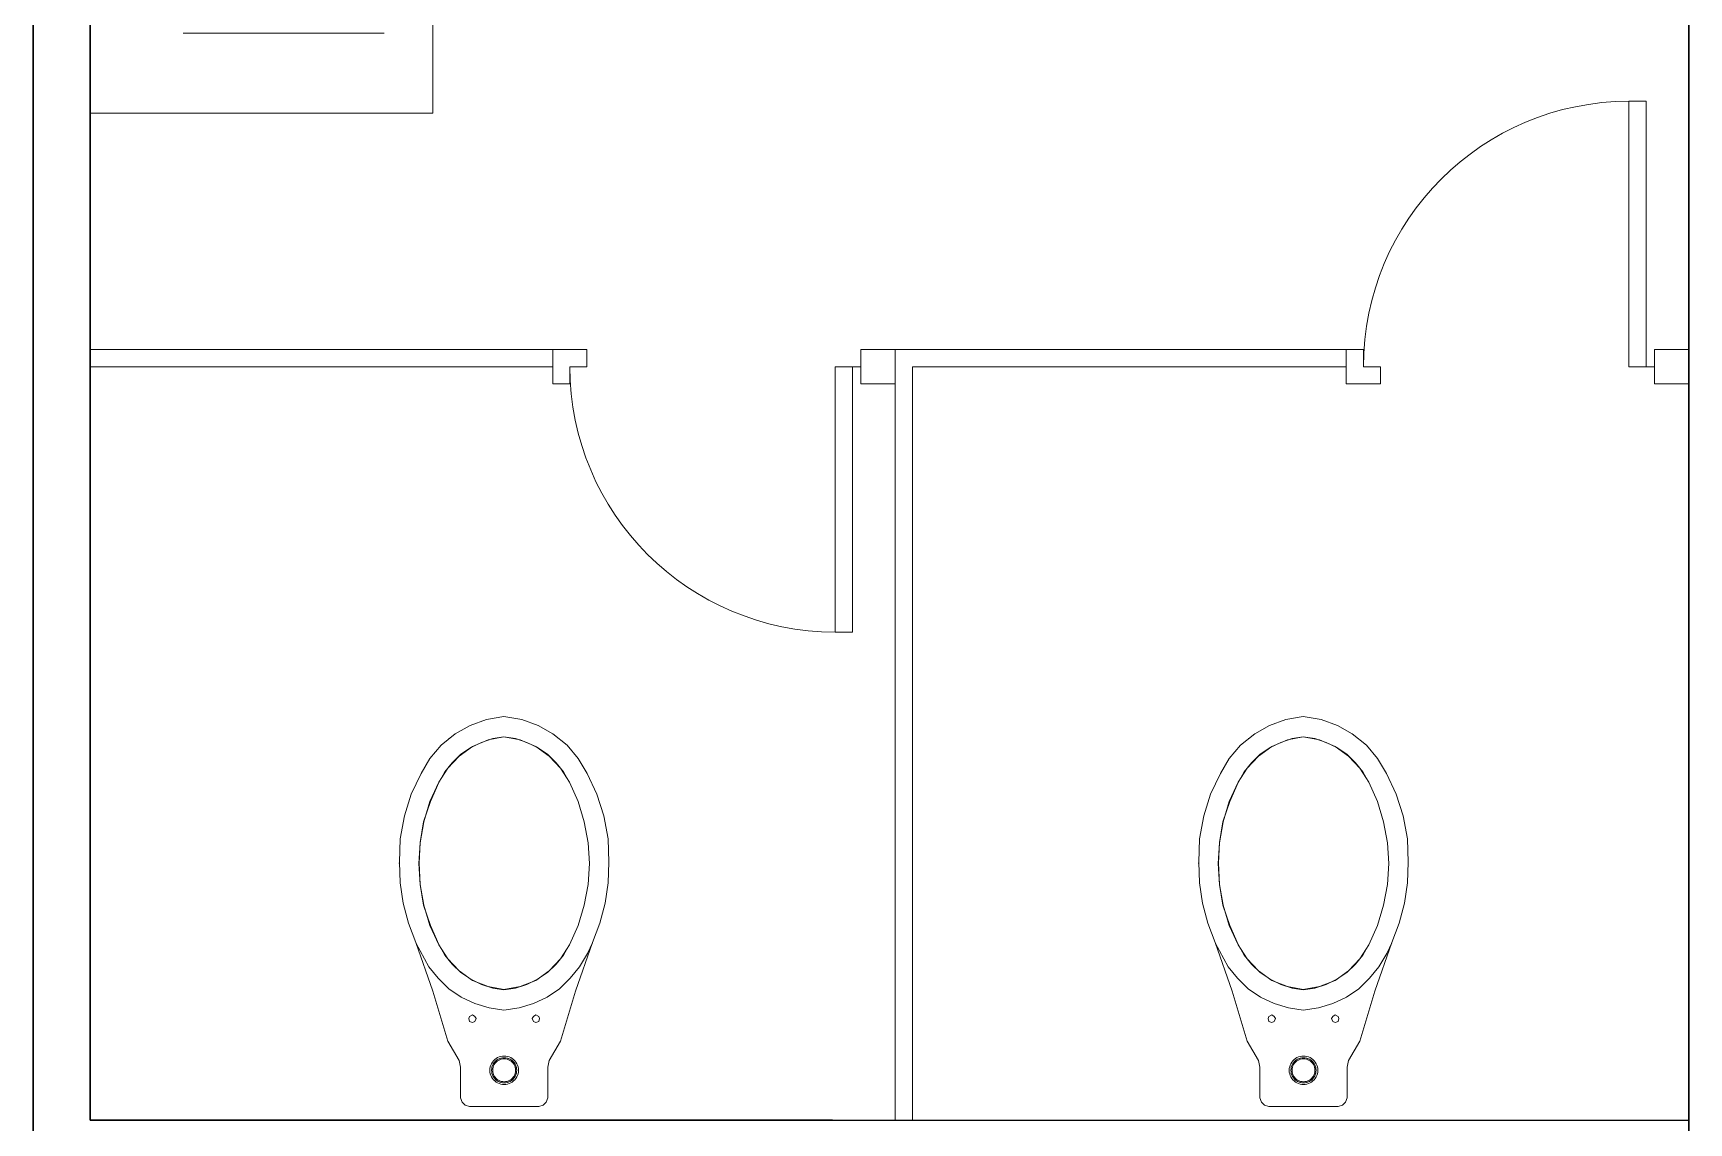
# Model space of a CAD drawing. Header units: inches. Extents: x 32 to 51.7, y 18.3 to 41.9.
# Drawn here: x 35.223 to 38.123, y 25.666 to 27.575 of the extents above; entities that cross this region are included whole.
import ezdxf

# ---------------------------------------------------------------- set-up
doc = ezdxf.new("R2010")
doc.units = ezdxf.units.IN
doc.header["$MEASUREMENT"] = 0
doc.layers.add('8', color=5, linetype='Continuous')
doc.layers.add('9', color=20, linetype='Continuous')
for name, color, linetype, lineweight in [('DOOR WINDOW 1 100', 251, 'Continuous', 15), ('FURNITURE F 1 100', 253, 'Continuous', 13), ('WALL 1 100', 250, 'Continuous', 30)]:
    doc.layers.add(name, color=color, linetype=linetype, lineweight=lineweight)

# ---------------------------------------------------------------- blocks, each defined once
blk = doc.blocks.new('PTA')
at = {"layer": 'DOOR WINDOW 1 100'}
for p, q in [((0.125, 0.825), (0.125, 0.05)), ((0.175, 0.825), (0.125, 0.825)), ((0.175, 0.825), (0.175, 0.05)), ((0.1, 0.05), (0.175, 0.05))]:
    blk.add_line(p, q, dxfattribs=at)
for points in [[(0, 0.1), (0, 0), (0.1, 0), (0.1, 0.1)], [(1, 0.1), (0.95, 0.1), (0.95, 0.05), (0.9, 0.05), (0.9, 0), (1, 0)]]:
    blk.add_lwpolyline(points, close=True, dxfattribs=at)
blk.add_arc((0.175, 0.05), 0.775, 0, 90, dxfattribs=at)

msp = doc.modelspace()

# ---------------------------------------------------------------- linework, layer by layer
at = {"layer": '8', "color": 148, "linetype": 'Continuous'}
msp.add_line((36.6231, 25.6709), (38.1231, 25.6709), dxfattribs=at)
at = {"layer": 'FURNITURE F 1 100'}
for p, q in [((35.9231, 29.1959), (35.9231, 27.4352)), ((35.4861, 27.5754), (35.8381, 27.5754)), ((35.3231, 27.4352), (35.9231, 27.4352)), ((35.3231, 27.0209), (36.0331, 27.0209)), ((36.1331, 27.0209), (36.1331, 26.9909)), ((36.7331, 27.0209), (37.4231, 27.0209)), ((36.7331, 25.6709), (36.7331, 27.0209)), ((35.3231, 26.9909), (36.0331, 26.9909)), ((36.7631, 26.9909), (37.4231, 26.9909)), ((36.7631, 25.6709), (36.7631, 26.9909)), ((35.9626, 26.3477), (35.9887, 26.362)), ((36.0174, 26.3725), (35.9887, 26.362)), ((36.0174, 26.3725), (36.0475, 26.3777)), ((36.0475, 26.3777), (36.0788, 26.3725)), ((36.1075, 26.362), (36.0788, 26.3725)), ((36.1075, 26.362), (36.1336, 26.3477)), ((37.3887, 26.362), (37.3626, 26.3477)), ((37.3887, 26.362), (37.4174, 26.3725)), ((37.4174, 26.3725), (37.4475, 26.3777)), ((37.4788, 26.3725), (37.4475, 26.3777)), ((37.4788, 26.3725), (37.5075, 26.362)), ((37.5336, 26.3477), (37.5075, 26.362)), ((35.9626, 26.3477), (35.9378, 26.328)), ((35.9513, 26.3392), (35.9519, 26.3392)), ((35.9897, 26.3235), (36.0083, 26.3323)), ((36.0201, 26.3372), (35.9926, 26.3254)), ((36.0083, 26.3323), (36.028, 26.3392)), ((36.0475, 26.3424), (36.0201, 26.3372)), ((36.028, 26.3392), (36.0476, 26.3421)), ((36.028, 26.3392), (36.0305, 26.3392)), ((36.0762, 26.3372), (36.0475, 26.3424)), ((36.0476, 26.3421), (36.0682, 26.3392)), ((36.0653, 26.3392), (36.0682, 26.3392)), ((36.0682, 26.3392), (36.0879, 26.3323)), ((36.0762, 26.3372), (36.1036, 26.3254)), ((36.0879, 26.3323), (36.1066, 26.3235)), ((36.1336, 26.3477), (36.1585, 26.328)), ((37.3377, 26.328), (37.3626, 26.3477)), ((37.3513, 26.3392), (37.3519, 26.3392)), ((37.3897, 26.3235), (37.4083, 26.3323)), ((37.3926, 26.3254), (37.4201, 26.3372)), ((37.4083, 26.3323), (37.428, 26.3392)), ((37.4201, 26.3372), (37.4475, 26.3424)), ((37.428, 26.3392), (37.4476, 26.3421)), ((37.428, 26.3392), (37.4305, 26.3392)), ((37.4762, 26.3372), (37.4475, 26.3424)), ((37.4476, 26.3421), (37.4682, 26.3392)), ((37.4653, 26.3392), (37.4682, 26.3392)), ((37.4682, 26.3392), (37.4879, 26.3323)), ((37.5036, 26.3254), (37.4762, 26.3372)), ((37.4879, 26.3323), (37.5066, 26.3235)), ((37.5336, 26.3477), (37.5585, 26.328)), ((35.9182, 26.3046), (35.9025, 26.2784)), ((35.9182, 26.3046), (35.9378, 26.328)), ((35.9495, 26.2875), (35.9691, 26.3085)), ((35.9572, 26.297), (35.972, 26.3117)), ((35.9691, 26.3085), (35.9926, 26.3254)), ((35.972, 26.3117), (35.9897, 26.3235)), ((35.972, 26.3117), (35.9736, 26.3117)), ((36.1036, 26.3254), (36.1271, 26.3085)), ((36.1066, 26.3235), (36.1243, 26.3117)), ((36.1243, 26.3117), (36.139, 26.297)), ((36.1467, 26.2875), (36.1271, 26.3085)), ((36.1585, 26.328), (36.178, 26.3046)), ((36.178, 26.3046), (36.1937, 26.2784)), ((37.3025, 26.2784), (37.3182, 26.3045)), ((37.3377, 26.328), (37.3182, 26.3045)), ((37.3691, 26.3085), (37.3495, 26.2875)), ((37.3572, 26.2969), (37.372, 26.3117)), ((37.3691, 26.3085), (37.3926, 26.3254)), ((37.372, 26.3117), (37.3897, 26.3235)), ((37.372, 26.3117), (37.3736, 26.3117)), ((37.5036, 26.3254), (37.5271, 26.3085)), ((37.5066, 26.3235), (37.5243, 26.3117)), ((37.5243, 26.3117), (37.539, 26.2969)), ((37.5467, 26.2875), (37.5271, 26.3085)), ((37.578, 26.3045), (37.5585, 26.328)), ((37.5937, 26.2784), (37.578, 26.3045)), ((35.9025, 26.2784), (35.8855, 26.2418)), ((35.9336, 26.2626), (35.9445, 26.2812)), ((35.9338, 26.2627), (35.9495, 26.2875)), ((35.9445, 26.2812), (35.9572, 26.297)), ((36.139, 26.297), (36.1518, 26.2812)), ((36.1467, 26.2875), (36.1624, 26.2627)), ((36.1518, 26.2812), (36.1626, 26.2626)), ((36.2107, 26.2418), (36.1937, 26.2784)), ((37.2855, 26.2418), (37.3025, 26.2784)), ((37.3336, 26.2626), (37.3445, 26.2812)), ((37.3338, 26.2627), (37.3495, 26.2875)), ((37.3445, 26.2812), (37.3572, 26.2969)), ((37.539, 26.2969), (37.5518, 26.2812)), ((37.5467, 26.2875), (37.5624, 26.2627)), ((37.5518, 26.2812), (37.5626, 26.2626)), ((37.6107, 26.2418), (37.5937, 26.2784)), ((35.9338, 26.2627), (35.9182, 26.2288)), ((35.9189, 26.2291), (35.9336, 26.2626)), ((35.9336, 26.2626), (35.9338, 26.2626)), ((36.178, 26.2288), (36.1624, 26.2627)), ((37.3338, 26.2627), (37.3182, 26.2288)), ((37.3189, 26.2291), (37.3336, 26.2626)), ((37.3336, 26.2626), (37.3337, 26.2626)), ((37.5624, 26.2627), (37.578, 26.2288)), ((35.8738, 26.2039), (35.8855, 26.2418)), ((35.9071, 26.1937), (35.9189, 26.2291)), ((35.9077, 26.1935), (35.9182, 26.2288)), ((36.178, 26.2288), (36.1885, 26.1935)), ((36.2107, 26.2418), (36.2225, 26.2039)), ((37.2855, 26.2418), (37.2738, 26.2039)), ((37.3071, 26.1937), (37.3189, 26.2291)), ((37.3077, 26.1935), (37.3182, 26.2288)), ((37.578, 26.2288), (37.5885, 26.1935)), ((37.6107, 26.2418), (37.6224, 26.2039)), ((35.8738, 26.2039), (35.8659, 26.1634)), ((35.8718, 26.1967), (35.8724, 26.1967)), ((35.9012, 26.1574), (35.9071, 26.1937)), ((35.9077, 26.1935), (35.9012, 26.1569)), ((36.195, 26.1569), (36.1885, 26.1935)), ((36.2225, 26.2039), (36.2303, 26.1634)), ((37.2659, 26.1634), (37.2738, 26.2039)), ((37.2717, 26.1967), (37.2724, 26.1967)), ((37.3012, 26.1574), (37.3071, 26.1937)), ((37.3012, 26.1569), (37.3077, 26.1935)), ((37.5885, 26.1935), (37.595, 26.1569)), ((37.6224, 26.2039), (37.6303, 26.1634)), ((35.8646, 26.1229), (35.8659, 26.1634)), ((35.9052, 26.1849), (35.9062, 26.1849)), ((36.2303, 26.1634), (36.2316, 26.1229)), ((37.2659, 26.1634), (37.2646, 26.1229)), ((37.3052, 26.1849), (37.3062, 26.1849)), ((37.6303, 26.1634), (37.6316, 26.1229)), ((35.8986, 26.1203), (35.9012, 26.1569)), ((35.8993, 26.121), (35.9012, 26.1574)), ((36.1976, 26.1203), (36.195, 26.1569)), ((37.3012, 26.1569), (37.2986, 26.1203)), ((37.2993, 26.121), (37.3012, 26.1574)), ((37.595, 26.1569), (37.5976, 26.1203)), ((35.8639, 26.121), (35.8647, 26.121)), ((35.8646, 26.1229), (35.8659, 26.0864)), ((35.9012, 26.0837), (35.8986, 26.1203)), ((35.9012, 26.0837), (35.8993, 26.121)), ((36.1976, 26.1203), (36.195, 26.0837)), ((36.197, 26.121), (36.1976, 26.121)), ((36.2303, 26.0864), (36.2316, 26.1229)), ((37.2639, 26.121), (37.2647, 26.121)), ((37.2659, 26.0863), (37.2646, 26.1229)), ((37.3012, 26.0837), (37.2986, 26.1203)), ((37.3012, 26.0837), (37.2993, 26.121)), ((37.595, 26.0837), (37.5976, 26.1203)), ((37.597, 26.121), (37.5976, 26.121)), ((37.6316, 26.1229), (37.6303, 26.0863)), ((35.8659, 26.0864), (35.8712, 26.0511)), ((35.9071, 26.0473), (35.9012, 26.0837)), ((35.9012, 26.0837), (35.9077, 26.0472)), ((36.1885, 26.0472), (36.195, 26.0837)), ((36.2251, 26.0511), (36.2303, 26.0864)), ((37.2712, 26.0511), (37.2659, 26.0863)), ((37.3071, 26.0473), (37.3012, 26.0837)), ((37.3012, 26.0837), (37.3077, 26.0472)), ((37.595, 26.0837), (37.5885, 26.0472)), ((37.6251, 26.0511), (37.6303, 26.0863)), ((35.8712, 26.0511), (35.8803, 26.0158)), ((35.9189, 26.0119), (35.9071, 26.0473)), ((35.9077, 26.0472), (35.9182, 26.0119)), ((36.178, 26.0119), (36.1885, 26.0472)), ((36.2251, 26.0511), (36.2159, 26.0158)), ((37.2712, 26.0511), (37.2803, 26.0158)), ((37.3189, 26.0119), (37.3071, 26.0473)), ((37.3182, 26.0119), (37.3077, 26.0472)), ((37.5885, 26.0472), (37.578, 26.0119)), ((37.6251, 26.0511), (37.6159, 26.0158)), ((35.8933, 25.9819), (35.8803, 26.0158)), ((36.2159, 26.0158), (36.2029, 25.9819)), ((37.2803, 26.0158), (37.2933, 25.9819)), ((37.6029, 25.9819), (37.6159, 26.0158)), ((35.9338, 25.978), (35.9182, 26.0119)), ((35.9336, 25.9785), (35.9189, 26.0119)), ((36.178, 26.0119), (36.1624, 25.978)), ((37.3338, 25.9779), (37.3182, 26.0119)), ((37.3336, 25.9785), (37.3189, 26.0119)), ((37.578, 26.0119), (37.5624, 25.9779)), ((35.8933, 25.9819), (35.9234, 25.8969)), ((35.8935, 25.9814), (35.916, 25.9392)), ((35.9445, 25.9598), (35.9336, 25.9785)), ((35.9495, 25.9531), (35.9338, 25.978)), ((35.9572, 25.9441), (35.9445, 25.9598)), ((36.1518, 25.9598), (36.139, 25.9441)), ((36.1624, 25.978), (36.1467, 25.9531)), ((36.1626, 25.9785), (36.1518, 25.9598)), ((36.1803, 25.9392), (36.194, 25.9628)), ((36.194, 25.9628), (36.2027, 25.9814)), ((37.3234, 25.8969), (37.2933, 25.9819)), ((37.2935, 25.9814), (37.316, 25.9392)), ((37.3445, 25.9598), (37.3336, 25.9785)), ((37.3338, 25.9779), (37.3495, 25.9531)), ((37.3572, 25.9441), (37.3445, 25.9598)), ((37.5518, 25.9598), (37.539, 25.9441)), ((37.5467, 25.9531), (37.5624, 25.9779)), ((37.5626, 25.9785), (37.5518, 25.9598)), ((37.5803, 25.9392), (37.594, 25.9628)), ((37.594, 25.9628), (37.6027, 25.9814)), ((35.916, 25.9392), (35.9327, 25.9195)), ((35.9691, 25.9322), (35.9495, 25.9531)), ((35.972, 25.9294), (35.9572, 25.9441)), ((35.9926, 25.9152), (35.9691, 25.9322)), ((35.9897, 25.9175), (35.972, 25.9294)), ((35.972, 25.9294), (35.9739, 25.9294)), ((36.1271, 25.9322), (36.1036, 25.9152)), ((36.1243, 25.9294), (36.1066, 25.9175)), ((36.139, 25.9441), (36.1243, 25.9294)), ((36.1467, 25.9531), (36.1271, 25.9322)), ((36.1636, 25.9195), (36.1803, 25.9392)), ((37.316, 25.9392), (37.3327, 25.9195)), ((37.3495, 25.9531), (37.3691, 25.9322)), ((37.372, 25.9293), (37.3572, 25.9441)), ((37.3691, 25.9322), (37.3926, 25.9152)), ((37.3897, 25.9175), (37.372, 25.9293)), ((37.372, 25.9293), (37.3739, 25.9293)), ((37.5271, 25.9322), (37.5036, 25.9152)), ((37.5243, 25.9293), (37.5066, 25.9175)), ((37.539, 25.9441), (37.5243, 25.9293)), ((37.5271, 25.9322), (37.5467, 25.9531)), ((37.5636, 25.9195), (37.5803, 25.9392)), ((35.9327, 25.9195), (35.9513, 25.9008)), ((35.9513, 25.9008), (35.9729, 25.8861)), ((36.0083, 25.9087), (35.9897, 25.9175)), ((35.9926, 25.9152), (36.0201, 25.9048)), ((36.028, 25.9018), (36.0083, 25.9087)), ((36.0201, 25.9048), (36.0475, 25.8996)), ((36.0476, 25.8989), (36.028, 25.9018)), ((36.0762, 25.9048), (36.0475, 25.8996)), ((36.0682, 25.9018), (36.0476, 25.8989)), ((36.0879, 25.9087), (36.0682, 25.9018)), ((36.1036, 25.9152), (36.0762, 25.9048)), ((36.1066, 25.9175), (36.0879, 25.9087)), ((36.1233, 25.8861), (36.1449, 25.9008)), ((36.1449, 25.9008), (36.1636, 25.9195)), ((37.3327, 25.9195), (37.3513, 25.9008)), ((37.3513, 25.9008), (37.3729, 25.8861)), ((37.4083, 25.9087), (37.3897, 25.9175)), ((37.3926, 25.9152), (37.4201, 25.9048)), ((37.428, 25.9018), (37.4083, 25.9087)), ((37.4475, 25.8996), (37.4201, 25.9048)), ((37.4476, 25.8989), (37.428, 25.9018)), ((37.4762, 25.9048), (37.4475, 25.8996)), ((37.4682, 25.9018), (37.4476, 25.8989)), ((37.4879, 25.9087), (37.4682, 25.9018)), ((37.4762, 25.9048), (37.5036, 25.9152)), ((37.5066, 25.9175), (37.4879, 25.9087)), ((37.5233, 25.8861), (37.5449, 25.9008)), ((37.5449, 25.9008), (37.5636, 25.9195)), ((35.9234, 25.8969), (35.9495, 25.8094)), ((35.9729, 25.8861), (35.9965, 25.8753)), ((35.9965, 25.8753), (36.0221, 25.8674)), ((36.0742, 25.8674), (36.0997, 25.8753)), ((36.0997, 25.8753), (36.1233, 25.8861)), ((37.3234, 25.8969), (37.3495, 25.8094)), ((37.3729, 25.8861), (37.3965, 25.8753)), ((37.3965, 25.8753), (37.4221, 25.8674)), ((37.4742, 25.8674), (37.4997, 25.8753)), ((37.4997, 25.8753), (37.5233, 25.8861)), ((35.9861, 25.8486), (35.9874, 25.8525)), ((35.9874, 25.8434), (35.9861, 25.8486)), ((35.9926, 25.8551), (35.9874, 25.8525)), ((35.9874, 25.8434), (35.9926, 25.8421)), ((35.9965, 25.8525), (35.9926, 25.8551)), ((35.9965, 25.8434), (35.9926, 25.8421)), ((35.9965, 25.8525), (35.9991, 25.8486)), ((35.9965, 25.8434), (35.9991, 25.8486)), ((36.0221, 25.8674), (36.0476, 25.8635)), ((36.0476, 25.8635), (36.0742, 25.8674)), ((36.0971, 25.8486), (36.0997, 25.8525)), ((36.0971, 25.8486), (36.0997, 25.8434)), ((36.1036, 25.8551), (36.0997, 25.8525)), ((36.0997, 25.8434), (36.1036, 25.8421)), ((36.1088, 25.8525), (36.1036, 25.8551)), ((36.1036, 25.8421), (36.1088, 25.8434)), ((36.1088, 25.8525), (36.1101, 25.8486)), ((36.1101, 25.8486), (36.1088, 25.8434)), ((37.3861, 25.8486), (37.3874, 25.8525)), ((37.3861, 25.8486), (37.3874, 25.8434)), ((37.3874, 25.8525), (37.3926, 25.8551)), ((37.3926, 25.8421), (37.3874, 25.8434)), ((37.3965, 25.8525), (37.3926, 25.8551)), ((37.3926, 25.8421), (37.3965, 25.8434)), ((37.3991, 25.8486), (37.3965, 25.8525)), ((37.3991, 25.8486), (37.3965, 25.8434)), ((37.4221, 25.8674), (37.4476, 25.8635)), ((37.4476, 25.8635), (37.4742, 25.8674)), ((37.4997, 25.8525), (37.4971, 25.8486)), ((37.4971, 25.8486), (37.4997, 25.8434)), ((37.5036, 25.8551), (37.4997, 25.8525)), ((37.5036, 25.8421), (37.4997, 25.8434)), ((37.5088, 25.8525), (37.5036, 25.8551)), ((37.5088, 25.8434), (37.5036, 25.8421)), ((37.5088, 25.8525), (37.5101, 25.8486)), ((37.5101, 25.8486), (37.5088, 25.8434)), ((35.9495, 25.8094), (35.9691, 25.7754)), ((37.3691, 25.7754), (37.3495, 25.8094)), ((35.9691, 25.7754), (35.9717, 25.7637)), ((35.9717, 25.7637), (35.9717, 25.7101)), ((37.3717, 25.7637), (37.3691, 25.7754)), ((37.3717, 25.7101), (37.3717, 25.7637)), ((35.9743, 25.7023), (35.9717, 25.7101)), ((35.9743, 25.7023), (35.9796, 25.697)), ((35.9874, 25.6944), (35.9796, 25.697)), ((36.1088, 25.6944), (35.9874, 25.6944)), ((36.1088, 25.6944), (36.1167, 25.697)), ((37.3717, 25.7101), (37.3743, 25.7023)), ((37.3743, 25.7023), (37.3796, 25.697)), ((37.3796, 25.697), (37.3874, 25.6944)), ((37.5088, 25.6944), (37.3874, 25.6944)), ((37.5167, 25.697), (37.5088, 25.6944))]:
    msp.add_line(p, q, dxfattribs=at)
for points in [[(36.0331, 27.0209), (36.1331, 27.0209)], [(37.4231, 27.0209), (37.5231, 27.0209), (37.5231, 26.9909), (37.4231, 26.9909)], [(36.0331, 26.9909), (36.1331, 26.9909)], [(36.2029, 25.9819), (36.1728, 25.8969), (36.1467, 25.8094)], [(37.5728, 25.8969), (37.6029, 25.9819)], [(37.5728, 25.8969), (37.5467, 25.8094)], [(36.1271, 25.7754), (36.1467, 25.8094)], [(37.5271, 25.7754), (37.5467, 25.8094)], [(36.1245, 25.7637), (36.1271, 25.7754)], [(36.1245, 25.7101), (36.1245, 25.7637)], [(37.5271, 25.7754), (37.5245, 25.7637)], [(37.5245, 25.7101), (37.5245, 25.7637)], [(36.1088, 25.6944), (36.1167, 25.697)], [(36.1219, 25.7023), (36.1167, 25.697)], [(36.1219, 25.7023), (36.1245, 25.7101)], [(37.5219, 25.7023), (37.5167, 25.697), (37.5088, 25.6944)], [(37.5219, 25.7023), (37.5245, 25.7101)]]:
    msp.add_lwpolyline(points, dxfattribs=at)
at = {"layer": 'FURNITURE F 1 100', "flags": 128}
for points in [[(36.0481, 25.733), (36.0451, 25.7332), (36.0422, 25.7338), (36.0393, 25.7347), (36.0365, 25.7359), (36.0339, 25.7374), (36.0315, 25.7394), (36.0294, 25.7415), (36.0276, 25.7439), (36.026, 25.7465), (36.0247, 25.7492), (36.0239, 25.7521), (36.0233, 25.7551), (36.0231, 25.7581), (36.0233, 25.7611), (36.0239, 25.7641), (36.0247, 25.7669), (36.026, 25.7697), (36.0276, 25.7723), (36.0294, 25.7747), (36.0315, 25.7768), (36.0339, 25.7787), (36.0365, 25.7803), (36.0393, 25.7815), (36.0422, 25.7824), (36.0451, 25.7829), (36.0481, 25.7831)], [(36.0481, 25.733), (36.0512, 25.7332), (36.0541, 25.7338), (36.057, 25.7347), (36.0598, 25.7359), (36.0624, 25.7374), (36.0647, 25.7394), (36.0669, 25.7415), (36.0687, 25.7439), (36.0703, 25.7465), (36.0715, 25.7492), (36.0724, 25.7521), (36.073, 25.7551), (36.0732, 25.7581), (36.073, 25.7611), (36.0724, 25.7641), (36.0715, 25.7669), (36.0703, 25.7697), (36.0687, 25.7723), (36.0669, 25.7747), (36.0647, 25.7768), (36.0624, 25.7787), (36.0598, 25.7803), (36.057, 25.7815), (36.0541, 25.7824), (36.0512, 25.7829), (36.0481, 25.7831)], [(37.4481, 25.733), (37.4451, 25.7332), (37.4421, 25.7338), (37.4393, 25.7347), (37.4365, 25.7359), (37.4339, 25.7374), (37.4315, 25.7394), (37.4294, 25.7415), (37.4276, 25.7439), (37.426, 25.7464), (37.4247, 25.7492), (37.4239, 25.7521), (37.4233, 25.7551), (37.4231, 25.7581), (37.4233, 25.7611), (37.4239, 25.7641), (37.4247, 25.7669), (37.426, 25.7697), (37.4276, 25.7723), (37.4294, 25.7747), (37.4315, 25.7768), (37.4339, 25.7787), (37.4365, 25.7803), (37.4393, 25.7815), (37.4421, 25.7824), (37.4451, 25.7829), (37.4481, 25.7831)], [(37.4481, 25.733), (37.4511, 25.7332), (37.4541, 25.7338), (37.457, 25.7347), (37.4598, 25.7359), (37.4623, 25.7374), (37.4647, 25.7394), (37.4668, 25.7415), (37.4687, 25.7439), (37.4703, 25.7464), (37.4715, 25.7492), (37.4724, 25.7521), (37.473, 25.7551), (37.4732, 25.7581), (37.473, 25.7611), (37.4724, 25.7641), (37.4715, 25.7669), (37.4703, 25.7697), (37.4687, 25.7723), (37.4668, 25.7747), (37.4647, 25.7768), (37.4623, 25.7787), (37.4598, 25.7803), (37.457, 25.7815), (37.4541, 25.7824), (37.4511, 25.7829), (37.4481, 25.7831)], [(36.0482, 25.736), (36.0455, 25.7362), (36.0429, 25.7367), (36.0403, 25.7375), (36.0379, 25.7386), (36.0356, 25.7399), (36.0335, 25.7416), (36.0317, 25.7435), (36.0301, 25.7456), (36.0286, 25.7478), (36.0275, 25.7503), (36.0268, 25.7528), (36.0263, 25.7554), (36.0261, 25.758), (36.0263, 25.7607), (36.0268, 25.7634), (36.0275, 25.7659), (36.0286, 25.7683), (36.0301, 25.7706), (36.0317, 25.7727), (36.0335, 25.7746), (36.0356, 25.7763), (36.0379, 25.7776), (36.0403, 25.7787), (36.0429, 25.7795), (36.0455, 25.78), (36.0482, 25.7801)], [(36.0262, 25.7581), (36.0264, 25.761), (36.0268, 25.7638), (36.0278, 25.7666), (36.029, 25.7691), (36.0307, 25.7715)], [(36.0264, 25.7552), (36.0262, 25.7581)], [(36.0268, 25.7524), (36.0264, 25.7552)], [(36.0278, 25.7496), (36.0268, 25.7524)], [(36.0681, 25.758), (36.068, 25.7554), (36.0675, 25.7529), (36.0666, 25.7505), (36.0654, 25.7481), (36.064, 25.7459), (36.0623, 25.744), (36.0603, 25.7422), (36.0581, 25.7408), (36.0558, 25.7396), (36.0533, 25.7387), (36.0507, 25.7382), (36.0482, 25.7381), (36.0456, 25.7382), (36.043, 25.7387), (36.0405, 25.7396), (36.0382, 25.7408), (36.036, 25.7422), (36.034, 25.744), (36.0323, 25.7459), (36.0308, 25.7481), (36.0296, 25.7505), (36.0288, 25.7529), (36.0283, 25.7554), (36.0281, 25.758), (36.0283, 25.7607), (36.0288, 25.7633), (36.0296, 25.7657), (36.0308, 25.7681), (36.0323, 25.7703), (36.034, 25.7722), (36.036, 25.774), (36.0382, 25.7754), (36.0405, 25.7766), (36.043, 25.7774), (36.0456, 25.7779), (36.0482, 25.7781), (36.0507, 25.7779), (36.0533, 25.7774), (36.0558, 25.7766), (36.0581, 25.7754), (36.0603, 25.774), (36.0623, 25.7722), (36.064, 25.7703), (36.0654, 25.7681), (36.0666, 25.7657), (36.0675, 25.7633), (36.068, 25.7607), (36.0681, 25.758)], [(36.0307, 25.7715), (36.0326, 25.7737), (36.0348, 25.7756), (36.0372, 25.7772)], [(36.0372, 25.7772), (36.0398, 25.7784)], [(36.0398, 25.7784), (36.0424, 25.7794)], [(36.0424, 25.7794), (36.0452, 25.78), (36.0482, 25.7801), (36.0511, 25.78), (36.0538, 25.7794)], [(36.0452, 25.78), (36.0481, 25.7801), (36.0511, 25.78)], [(36.0482, 25.736), (36.0508, 25.7362), (36.0534, 25.7367), (36.0559, 25.7375), (36.0584, 25.7386), (36.0606, 25.7399), (36.0628, 25.7416), (36.0646, 25.7435), (36.0662, 25.7456), (36.0676, 25.7478), (36.0687, 25.7503), (36.0695, 25.7528), (36.07, 25.7554), (36.0702, 25.758), (36.07, 25.7607), (36.0695, 25.7634), (36.0687, 25.7659), (36.0676, 25.7683), (36.0662, 25.7706), (36.0646, 25.7727), (36.0628, 25.7746), (36.0606, 25.7763), (36.0584, 25.7776), (36.0559, 25.7787), (36.0534, 25.7795), (36.0508, 25.78), (36.0482, 25.7801)], [(36.0538, 25.7794), (36.0565, 25.7784)], [(36.0565, 25.7784), (36.0591, 25.7772), (36.0615, 25.7756)], [(36.0615, 25.7756), (36.0637, 25.7737), (36.0656, 25.7715)], [(36.0656, 25.7715), (36.0672, 25.7691)], [(36.0672, 25.7691), (36.0685, 25.7666), (36.0694, 25.7638)], [(36.0694, 25.7524), (36.0685, 25.7496), (36.0672, 25.7471)], [(36.0694, 25.7638), (36.0699, 25.761), (36.0701, 25.7581), (36.0699, 25.7552)], [(36.0699, 25.7552), (36.0694, 25.7524)], [(37.4482, 25.736), (37.4455, 25.7362), (37.4429, 25.7367), (37.4403, 25.7375), (37.4379, 25.7386), (37.4356, 25.7399), (37.4335, 25.7416), (37.4317, 25.7435), (37.4301, 25.7456), (37.4286, 25.7478), (37.4275, 25.7503), (37.4268, 25.7528), (37.4263, 25.7554), (37.4261, 25.758), (37.4263, 25.7607), (37.4268, 25.7634), (37.4275, 25.7659), (37.4286, 25.7683), (37.4301, 25.7706), (37.4317, 25.7727), (37.4335, 25.7746), (37.4356, 25.7762), (37.4379, 25.7776), (37.4403, 25.7787), (37.4429, 25.7795), (37.4455, 25.78), (37.4482, 25.7801)], [(37.4263, 25.7552), (37.4262, 25.7581), (37.4263, 25.761)], [(37.4263, 25.761), (37.4268, 25.7638), (37.4278, 25.7666), (37.429, 25.7691)], [(37.4278, 25.7496), (37.4268, 25.7524), (37.4263, 25.7552)], [(37.4681, 25.758), (37.468, 25.7554), (37.4675, 25.7529), (37.4666, 25.7505), (37.4654, 25.7481), (37.464, 25.7459), (37.4622, 25.744), (37.4603, 25.7422), (37.4581, 25.7408), (37.4558, 25.7396), (37.4533, 25.7387), (37.4507, 25.7382), (37.4482, 25.7381), (37.4456, 25.7382), (37.4429, 25.7387), (37.4405, 25.7396), (37.4381, 25.7408), (37.436, 25.7422), (37.434, 25.744), (37.4322, 25.7459), (37.4308, 25.7481), (37.4296, 25.7505), (37.4288, 25.7529), (37.4283, 25.7554), (37.4281, 25.758), (37.4283, 25.7607), (37.4288, 25.7633), (37.4296, 25.7657), (37.4308, 25.7681), (37.4322, 25.7703), (37.434, 25.7722), (37.436, 25.774), (37.4381, 25.7754), (37.4405, 25.7766), (37.4429, 25.7774), (37.4456, 25.7779), (37.4482, 25.7781), (37.4507, 25.7779), (37.4533, 25.7774), (37.4558, 25.7766), (37.4581, 25.7754), (37.4603, 25.774), (37.4622, 25.7722), (37.464, 25.7703), (37.4654, 25.7681), (37.4666, 25.7657), (37.4675, 25.7633), (37.468, 25.7607), (37.4681, 25.758)], [(37.429, 25.7691), (37.4307, 25.7714), (37.4326, 25.7736), (37.4348, 25.7756), (37.4372, 25.7772)], [(37.4372, 25.7772), (37.4398, 25.7784)], [(37.4398, 25.7784), (37.4424, 25.7794), (37.4452, 25.78), (37.4482, 25.7801), (37.451, 25.78)], [(37.4452, 25.78), (37.4481, 25.7801), (37.451, 25.78), (37.4538, 25.7794)], [(37.4482, 25.736), (37.4508, 25.7362), (37.4534, 25.7367), (37.4559, 25.7375), (37.4584, 25.7386), (37.4606, 25.7399), (37.4627, 25.7416), (37.4646, 25.7435), (37.4662, 25.7456), (37.4676, 25.7478), (37.4687, 25.7503), (37.4695, 25.7528), (37.47, 25.7554), (37.4702, 25.758), (37.47, 25.7607), (37.4695, 25.7634), (37.4687, 25.7659), (37.4676, 25.7683), (37.4662, 25.7706), (37.4646, 25.7727), (37.4627, 25.7746), (37.4606, 25.7762), (37.4584, 25.7776), (37.4559, 25.7787), (37.4534, 25.7795), (37.4508, 25.78), (37.4482, 25.7801)], [(37.4538, 25.7794), (37.4565, 25.7784), (37.4591, 25.7772), (37.4615, 25.7756), (37.4637, 25.7736), (37.4656, 25.7714)], [(37.4656, 25.7714), (37.4672, 25.7691), (37.4685, 25.7666), (37.4694, 25.7638), (37.4699, 25.761), (37.4701, 25.7581), (37.4699, 25.7552)], [(37.4694, 25.7524), (37.4685, 25.7496), (37.4672, 25.7471), (37.4656, 25.7447)], [(37.4699, 25.7552), (37.4694, 25.7524)], [(36.029, 25.7471), (36.0278, 25.7496)], [(36.0307, 25.7447), (36.029, 25.7471)], [(36.0348, 25.7406), (36.0326, 25.7425), (36.0307, 25.7447)], [(36.0372, 25.739), (36.0348, 25.7406)], [(36.0511, 25.7362), (36.0482, 25.7361), (36.0452, 25.7362), (36.0424, 25.7368), (36.0398, 25.7377), (36.0372, 25.739)], [(36.0538, 25.7368), (36.0511, 25.7362), (36.0481, 25.7361), (36.0452, 25.7362)], [(36.0591, 25.739), (36.0565, 25.7377), (36.0538, 25.7368)], [(36.0637, 25.7425), (36.0615, 25.7406), (36.0591, 25.739)], [(36.0656, 25.7447), (36.0637, 25.7425)], [(36.0672, 25.7471), (36.0656, 25.7447)], [(37.4348, 25.7406), (37.4326, 25.7425), (37.4307, 25.7447), (37.429, 25.7471), (37.4278, 25.7496)], [(37.4372, 25.739), (37.4348, 25.7406)], [(37.451, 25.7362), (37.4482, 25.7361), (37.4452, 25.7362), (37.4424, 25.7368), (37.4398, 25.7377), (37.4372, 25.739)], [(37.4538, 25.7368), (37.451, 25.7362), (37.4481, 25.7361), (37.4452, 25.7362)], [(37.4591, 25.739), (37.4565, 25.7377), (37.4538, 25.7368)], [(37.4637, 25.7425), (37.4615, 25.7406), (37.4591, 25.739)], [(37.4656, 25.7447), (37.4637, 25.7425)]]:
    msp.add_lwpolyline(points, dxfattribs=at)
at = {"layer": 'WALL 1 100'}
for p, q in [((35.2231, 29.2959), (35.2231, 25.0459)), ((35.3231, 29.1959), (35.3231, 25.6709)), ((38.1231, 28.0959), (38.1231, 25.5709)), ((35.3231, 25.6709), (36.6231, 25.6709))]:
    msp.add_line(p, q, dxfattribs=at)

# ---------------------------------------------------------------- block references
at = {"layer": '9', "extrusion": (0, 0, -1), "zscale": -0.5999979608762258}
for p, xscale, yscale, rotation in [((-38.1231, 26.9609), 0.5999979608762258, 0.5999979608762258, 359.9998433811859), ((-36.7331, 27.0209), -0.5999979608762258, 0.5999979608762163, 180.0001566188141)]:
    msp.add_blockref('PTA', p, dxfattribs=dict(at, xscale=xscale, yscale=yscale, rotation=rotation))

doc.saveas('drawing.dxf')
